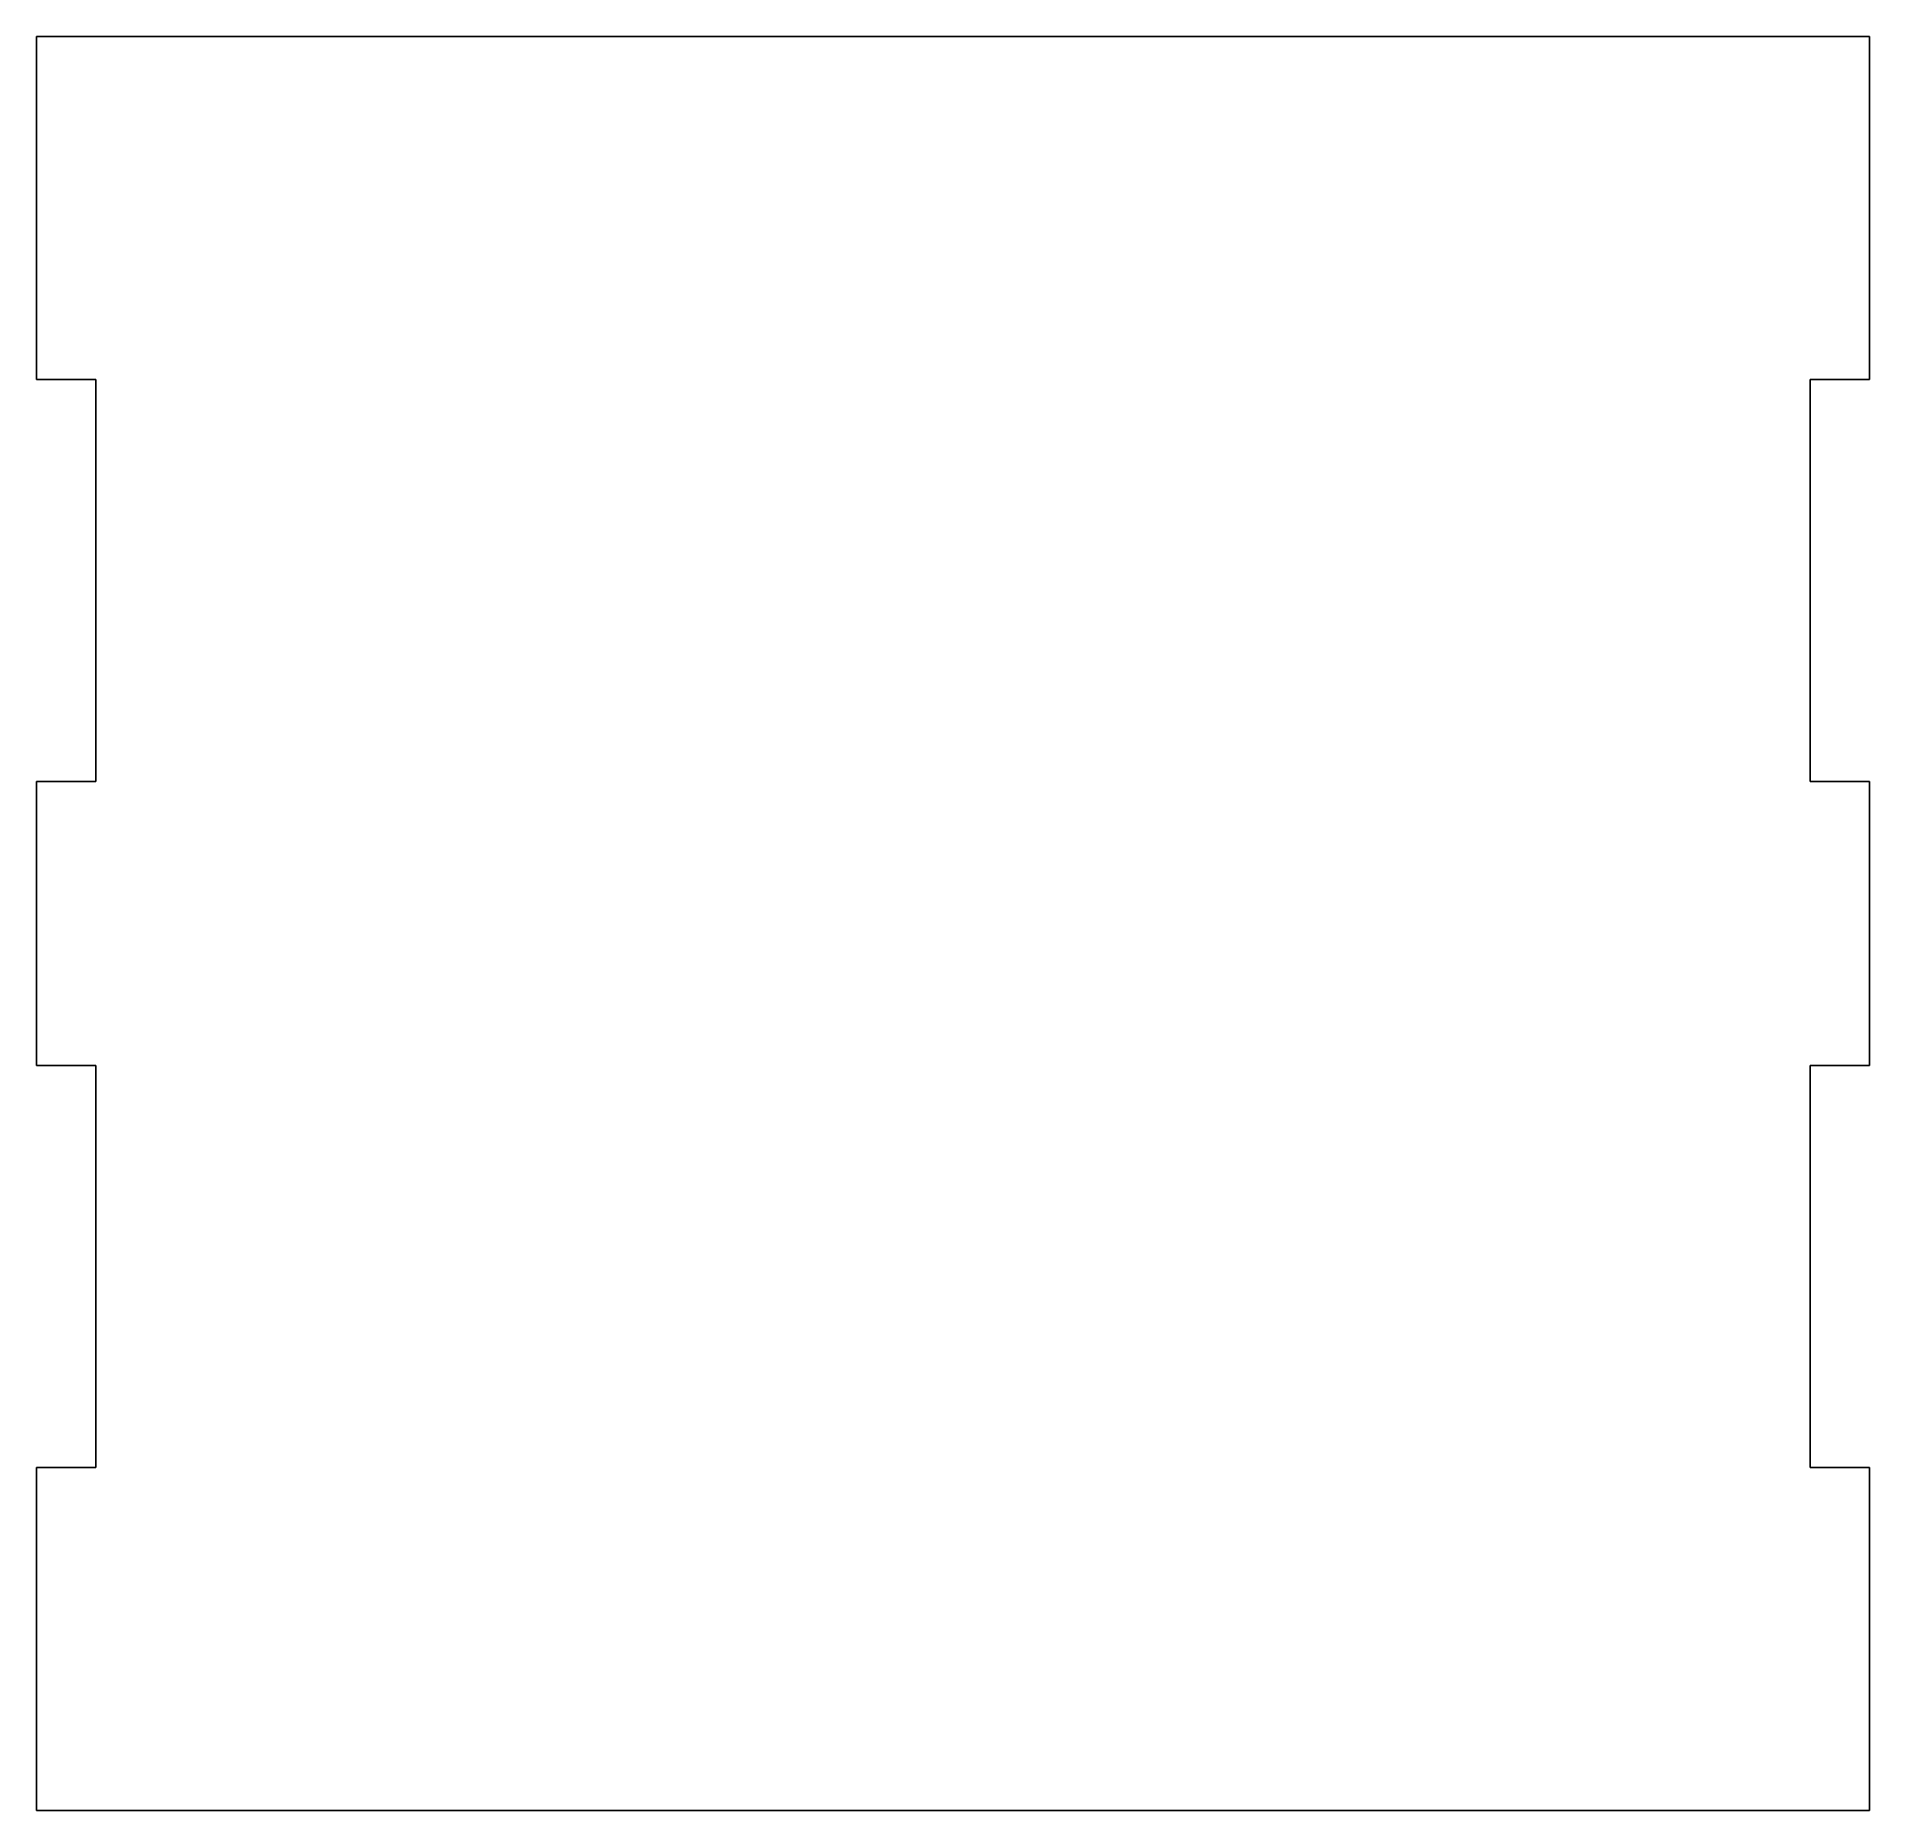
# Model space of a CAD drawing. Extents: x -1.94 to 1.94, y -1.88 to 1.88.
import ezdxf

# ---------------------------------------------------------------- set-up
doc = ezdxf.new("R2010")
doc.units = 0
doc.header["$MEASUREMENT"] = 0
doc.layers.add('MODELSKETCH_VISIBLE', color=7, linetype='CONTINUOUS')

msp = doc.modelspace()

# ---------------------------------------------------------------- linework, layer by layer
at = {"layer": 'MODELSKETCH_VISIBLE'}
for p, q in [((-1.9375, 1.15), (-1.9375, 1.875)), ((-1.9375, 1.15), (-1.9375, 1.875)), ((-1.9375, 1.15), (-1.9375, 1.875)), ((-1.9375, 1.15), (-1.9375, 1.875)), ((-1.9375, 1.15), (-1.9375, 1.875)), ((-1.9375, 1.15), (-1.9375, 1.875)), ((-1.9375, 1.15), (-1.9375, 1.875)), ((-1.9375, 1.15), (-1.9375, 1.875)), ((-1.9375, 1.15), (-1.9375, 1.875)), ((-1.9375, 1.15), (-1.9375, 1.875)), ((-1.9375, 1.15), (-1.9375, 1.875)), ((-1.9375, 1.15), (-1.9375, 1.875)), ((-1.9375, 1.15), (-1.9375, 1.875)), ((-1.9375, 1.15), (-1.9375, 1.875)), ((-1.9375, 1.15), (-1.9375, 1.875)), ((-1.9375, 1.15), (-1.9375, 1.875)), ((-1.9375, 1.15), (-1.9375, 1.875)), ((-1.9375, 1.15), (-1.9375, 1.875)), ((-1.9375, 1.15), (-1.9375, 1.875)), ((-1.9375, 1.15), (-1.9375, 1.875)), ((-1.9375, 1.15), (-1.9375, 1.875)), ((-1.9375, 1.15), (-1.9375, 1.875)), ((-1.9375, 1.875), (-1.9375, 1.15)), ((-1.9375, 1.875), (-1.9375, 1.15)), ((-1.9375, 1.15), (-1.9375, 1.875)), ((-1.9375, 1.875), (-1.9375, 1.15)), ((1.9375, 1.875), (-1.9375, 1.875)), ((-1.9375, 1.875), (-1.9375, 1.15)), ((-1.9375, 1.875), (-1.9375, 1.15)), ((-1.9375, 1.875), (-1.9375, 1.15)), ((-1.9375, 1.15), (-1.9375, 1.875)), ((-1.9375, 1.875), (-1.9375, 1.15)), ((-1.9375, 1.15), (-1.9375, 1.875)), ((-1.9375, 1.15), (-1.9375, 1.875)), ((-1.9375, 1.875), (-1.9375, 1.15)), ((-1.9375, 1.875), (-1.9375, 1.15)), ((-1.9375, 1.875), (-1.9375, 1.15)), ((-1.9375, 1.875), (-1.9375, 1.15)), ((-1.9375, 1.875), (-1.9375, 1.15)), ((-1.9375, 1.15), (-1.9375, 1.875)), ((-1.9375, 1.15), (-1.9375, 1.875)), ((-1.9375, 1.875), (-1.9375, 1.15)), ((-1.9375, 1.875), (-1.9375, 1.15)), ((-1.9375, 1.875), (-1.9375, 1.15)), ((-1.9375, 1.875), (-1.9375, 1.15)), ((-1.9375, 1.15), (-1.9375, 1.875)), ((-1.9375, 1.875), (-1.9375, 1.15)), ((-1.9375, 1.875), (-1.9375, 1.15)), ((-1.9375, 1.875), (-1.9375, 1.15)), ((-1.9375, 1.15), (-1.9375, 1.875)), ((-1.9375, 1.875), (-1.9375, 1.15)), ((-1.9375, 1.875), (-1.9375, 1.15)), ((-1.9375, 1.875), (-1.9375, 1.15)), ((-1.9375, 1.875), (-1.9375, 1.15)), ((-1.9375, 1.875), (-1.9375, 1.15)), ((-1.9375, 1.875), (-1.9375, 1.15)), ((-1.9375, 1.875), (-1.9375, 1.15)), ((-1.9375, 1.875), (-1.9375, 1.15)), ((-1.9375, 1.875), (-1.9375, 1.15)), ((-1.9375, 1.875), (-1.9375, 1.15)), ((-1.9375, 1.875), (-1.9375, 1.15)), ((-1.9375, 1.875), (-1.9375, 1.15)), ((-1.9375, 1.875), (-1.9375, 1.15)), ((-1.9375, 1.15), (-1.9375, 1.875)), ((-1.9375, 1.15), (-1.9375, 1.875)), ((-1.9375, 1.875), (-1.9375, 1.15)), ((-1.9375, 1.875), (-1.9375, 1.15)), ((-1.9375, 1.875), (-1.9375, 1.15)), ((1.9375, 1.15), (1.9375, 1.875)), ((1.9375, 1.15), (1.9375, 1.875)), ((1.9375, 1.15), (1.9375, 1.875)), ((1.9375, 1.15), (1.9375, 1.875)), ((1.9375, 1.15), (1.9375, 1.875)), ((1.9375, 1.15), (1.9375, 1.875)), ((1.9375, 1.15), (1.9375, 1.875)), ((1.9375, 1.15), (1.9375, 1.875)), ((1.9375, 1.15), (1.9375, 1.875)), ((1.9375, 1.15), (1.9375, 1.875)), ((1.9375, 1.15), (1.9375, 1.875)), ((1.9375, 1.15), (1.9375, 1.875)), ((1.9375, 1.15), (1.9375, 1.875)), ((1.9375, 1.15), (1.9375, 1.875)), ((1.9375, 1.15), (1.9375, 1.875)), ((1.9375, 1.15), (1.9375, 1.875)), ((1.9375, 1.15), (1.9375, 1.875)), ((1.9375, 1.15), (1.9375, 1.875)), ((1.9375, 1.15), (1.9375, 1.875)), ((1.9375, 1.15), (1.9375, 1.875)), ((1.9375, 1.15), (1.9375, 1.875)), ((1.9375, 1.15), (1.9375, 1.875)), ((1.9375, 1.875), (1.9375, 1.15)), ((1.9375, 1.875), (1.9375, 1.15)), ((1.9375, 1.875), (1.9375, 1.15)), ((1.9375, 1.875), (1.9375, 1.15)), ((1.9375, 1.875), (1.9375, 1.15)), ((1.9375, 1.875), (1.9375, 1.15)), ((1.9375, 1.875), (1.9375, 1.15)), ((1.9375, 1.15), (1.9375, 1.875)), ((1.9375, 1.875), (1.9375, 1.15)), ((1.9375, 1.875), (1.9375, 1.15)), ((1.9375, 1.875), (1.9375, 1.15)), ((1.9375, 1.875), (1.9375, 1.15)), ((1.9375, 1.875), (1.9375, 1.15)), ((1.9375, 1.875), (1.9375, 1.15)), ((1.9375, 1.875), (1.9375, 1.15)), ((1.9375, 1.875), (1.9375, 1.15)), ((1.9375, 1.875), (1.9375, 1.15)), ((1.9375, 1.875), (1.9375, 1.15)), ((1.9375, 1.875), (1.9375, 1.15)), ((1.9375, 1.15), (1.9375, 1.875)), ((1.9375, 1.875), (1.9375, 1.15)), ((1.9375, 1.875), (1.9375, 1.15)), ((1.9375, 1.875), (1.9375, 1.15)), ((1.9375, 1.875), (1.9375, 1.15)), ((1.9375, 1.15), (1.9375, 1.875)), ((1.9375, 1.875), (1.9375, 1.15)), ((1.9375, 1.875), (1.9375, 1.15)), ((1.9375, 1.875), (1.9375, 1.15)), ((1.9375, 1.875), (1.9375, 1.15)), ((1.9375, 1.875), (1.9375, 1.15)), ((1.9375, 1.875), (1.9375, 1.15)), ((1.9375, 1.15), (1.9375, 1.875)), ((1.9375, 1.875), (1.9375, 1.15)), ((1.9375, 1.875), (1.9375, 1.15)), ((1.9375, 1.875), (1.9375, 1.15)), ((1.9375, 1.875), (1.9375, 1.15)), ((1.9375, 1.15), (1.9375, 1.875)), ((1.9375, 1.15), (1.9375, 1.875)), ((1.9375, 1.15), (1.9375, 1.875)), ((1.9375, 1.15), (1.9375, 1.875)), ((1.9375, 1.15), (1.9375, 1.875)), ((1.9375, 1.15), (1.9375, 1.875)), ((1.9375, 1.875), (1.9375, 1.15)), ((1.9375, 1.875), (1.9375, 1.15)), ((-1.9375, 1.15), (-1.8125, 1.15)), ((-1.9375, 1.15), (-1.8125, 1.15)), ((-1.9375, 1.15), (-1.8125, 1.15)), ((-1.9375, 1.15), (-1.8125, 1.15)), ((-1.9375, 1.15), (-1.8125, 1.15)), ((-1.9375, 1.15), (-1.8125, 1.15)), ((-1.9375, 1.15), (-1.8125, 1.15)), ((-1.9375, 1.15), (-1.8125, 1.15)), ((-1.9375, 1.15), (-1.8125, 1.15)), ((-1.9375, 1.15), (-1.8125, 1.15)), ((-1.9375, 1.15), (-1.8125, 1.15)), ((-1.9375, 1.15), (-1.8125, 1.15)), ((-1.9375, 1.15), (-1.8125, 1.15)), ((-1.9375, 1.15), (-1.8125, 1.15)), ((-1.9375, 1.15), (-1.8125, 1.15)), ((-1.9375, 1.15), (-1.8125, 1.15)), ((-1.9375, 1.15), (-1.8125, 1.15)), ((-1.9375, 1.15), (-1.8125, 1.15)), ((-1.9375, 1.15), (-1.8125, 1.15)), ((-1.9375, 1.15), (-1.8125, 1.15)), ((-1.9375, 1.15), (-1.8125, 1.15)), ((-1.9375, 1.15), (-1.8125, 1.15)), ((-1.9375, 1.15), (-1.8125, 1.15)), ((-1.9375, 1.15), (-1.8125, 1.15)), ((-1.9375, 1.15), (-1.8125, 1.15)), ((-1.9375, 1.15), (-1.8125, 1.15)), ((-1.9375, 1.15), (-1.8125, 1.15)), ((-1.9375, 1.15), (-1.8125, 1.15)), ((-1.9375, 1.15), (-1.8125, 1.15)), ((-1.9375, 1.15), (-1.8125, 1.15)), ((-1.9375, 1.15), (-1.8125, 1.15)), ((-1.9375, 1.15), (-1.8125, 1.15)), ((-1.9375, 1.15), (-1.8125, 1.15)), ((-1.8125, 1.15), (-1.8125, 0.3)), ((-1.8125, 1.15), (-1.8125, 0.3)), ((-1.8125, 1.15), (-1.8125, 0.3)), ((-1.8125, 1.15), (-1.8125, 0.3)), ((-1.8125, 1.15), (-1.8125, 0.3)), ((-1.8125, 1.15), (-1.8125, 0.3)), ((-1.8125, 1.15), (-1.8125, 0.3)), ((-1.8125, 1.15), (-1.8125, 0.3)), ((-1.8125, 1.15), (-1.8125, 0.3)), ((-1.8125, 1.15), (-1.8125, 0.3)), ((-1.8125, 1.15), (-1.8125, 0.3)), ((-1.8125, 1.15), (-1.8125, 0.3)), ((-1.8125, 1.15), (-1.8125, 0.3)), ((-1.8125, 1.15), (-1.8125, 0.3)), ((-1.8125, 1.15), (-1.8125, 0.3)), ((-1.8125, 1.15), (-1.8125, 0.3)), ((-1.8125, 1.15), (-1.8125, 0.3)), ((-1.8125, 1.15), (-1.8125, 0.3)), ((-1.8125, 1.15), (-1.8125, 0.3)), ((-1.8125, 1.15), (-1.8125, 0.3)), ((-1.8125, 1.15), (-1.8125, 0.3)), ((-1.8125, 1.15), (-1.8125, 0.3)), ((-1.8125, 1.15), (-1.8125, 0.3)), ((-1.8125, 1.15), (-1.8125, 0.3)), ((-1.8125, 1.15), (-1.8125, 0.3)), ((-1.8125, 1.15), (-1.8125, 0.3)), ((-1.8125, 1.15), (-1.8125, 0.3)), ((-1.8125, 1.15), (-1.8125, 0.3)), ((-1.8125, 1.15), (-1.8125, 0.3)), ((-1.8125, 1.15), (-1.8125, 0.3)), ((-1.8125, 1.15), (-1.8125, 0.3)), ((-1.8125, 1.15), (-1.8125, 0.3)), ((-1.8125, 1.15), (-1.8125, 0.3)), ((-1.8125, 1.15), (-1.8125, 0.3)), ((-1.8125, 1.15), (-1.8125, 0.3)), ((-1.8125, 1.15), (-1.8125, 0.3)), ((-1.8125, 1.15), (-1.8125, 0.3)), ((-1.8125, 1.15), (-1.8125, 0.3)), ((-1.8125, 1.15), (-1.8125, 0.3)), ((-1.8125, 1.15), (-1.8125, 0.3)), ((1.9375, 1.15), (1.8125, 1.15)), ((1.8125, 1.15), (1.8125, 0.3)), ((1.9375, 1.15), (1.8125, 1.15)), ((1.8125, 1.15), (1.8125, 0.3)), ((1.9375, 1.15), (1.8125, 1.15)), ((1.8125, 1.15), (1.8125, 0.3)), ((1.8125, 1.15), (1.8125, 0.3)), ((1.8125, 1.15), (1.8125, 0.3)), ((1.9375, 1.15), (1.8125, 1.15)), ((1.8125, 1.15), (1.8125, 0.3)), ((1.8125, 1.15), (1.8125, 0.3)), ((1.8125, 1.15), (1.8125, 0.3)), ((1.8125, 1.15), (1.8125, 0.3)), ((1.9375, 1.15), (1.8125, 1.15)), ((1.8125, 1.15), (1.8125, 0.3)), ((1.8125, 1.15), (1.8125, 0.3)), ((1.8125, 1.15), (1.8125, 0.3)), ((1.8125, 1.15), (1.8125, 0.3)), ((1.8125, 1.15), (1.8125, 0.3)), ((1.9375, 1.15), (1.8125, 1.15)), ((1.8125, 1.15), (1.8125, 0.3)), ((1.9375, 1.15), (1.8125, 1.15)), ((1.8125, 1.15), (1.8125, 0.3)), ((1.8125, 1.15), (1.8125, 0.3)), ((1.8125, 1.15), (1.8125, 0.3)), ((1.8125, 1.15), (1.8125, 0.3)), ((1.8125, 1.15), (1.8125, 0.3)), ((1.8125, 1.15), (1.8125, 0.3)), ((1.8125, 1.15), (1.8125, 0.3)), ((1.8125, 1.15), (1.8125, 0.3)), ((1.9375, 1.15), (1.8125, 1.15)), ((1.9375, 1.15), (1.8125, 1.15)), ((1.9375, 1.15), (1.8125, 1.15)), ((1.9375, 1.15), (1.8125, 1.15)), ((1.9375, 1.15), (1.8125, 1.15)), ((1.9375, 1.15), (1.8125, 1.15)), ((1.9375, 1.15), (1.8125, 1.15)), ((1.9375, 1.15), (1.8125, 1.15)), ((1.9375, 1.15), (1.8125, 1.15)), ((1.9375, 1.15), (1.8125, 1.15)), ((1.9375, 1.15), (1.8125, 1.15)), ((1.9375, 1.15), (1.8125, 1.15)), ((1.9375, 1.15), (1.8125, 1.15)), ((1.9375, 1.15), (1.8125, 1.15)), ((1.9375, 1.15), (1.8125, 1.15)), ((1.9375, 1.15), (1.8125, 1.15)), ((1.9375, 1.15), (1.8125, 1.15)), ((1.8125, 1.15), (1.8125, 0.3)), ((1.8125, 1.15), (1.8125, 0.3)), ((1.8125, 1.15), (1.8125, 0.3)), ((1.8125, 1.15), (1.8125, 0.3)), ((1.8125, 1.15), (1.8125, 0.3)), ((1.8125, 1.15), (1.8125, 0.3)), ((1.8125, 1.15), (1.8125, 0.3)), ((1.8125, 1.15), (1.8125, 0.3)), ((1.8125, 1.15), (1.8125, 0.3)), ((1.8125, 1.15), (1.8125, 0.3)), ((1.8125, 1.15), (1.8125, 0.3)), ((1.9375, 1.15), (1.8125, 1.15)), ((1.8125, 1.15), (1.8125, 0.3)), ((1.9375, 1.15), (1.8125, 1.15)), ((1.8125, 1.15), (1.8125, 0.3)), ((1.9375, 1.15), (1.8125, 1.15)), ((1.9375, 1.15), (1.8125, 1.15)), ((1.9375, 1.15), (1.8125, 1.15)), ((1.8125, 1.15), (1.8125, 0.3)), ((1.9375, 1.15), (1.8125, 1.15)), ((1.9375, 1.15), (1.8125, 1.15)), ((1.9375, 1.15), (1.8125, 1.15)), ((1.9375, 1.15), (1.8125, 1.15)), ((1.8125, 1.15), (1.8125, 0.3)), ((1.8125, 1.15), (1.8125, 0.3)), ((1.9375, 1.15), (1.8125, 1.15)), ((1.8125, 1.15), (1.8125, 0.3)), ((-1.9375, 0.3), (-1.9375, -0.3)), ((-1.9375, 0.3), (-1.9375, -0.3)), ((-1.9375, -0.3), (-1.9375, 0.3)), ((-1.9375, -0.3), (-1.9375, 0.3)), ((-1.9375, 0.3), (-1.9375, -0.3)), ((-1.9375, -0.3), (-1.9375, 0.3)), ((-1.9375, 0.3), (-1.9375, -0.3)), ((-1.9375, -0.3), (-1.9375, 0.3)), ((-1.9375, 0.3), (-1.9375, -0.3)), ((-1.9375, -0.3), (-1.9375, 0.3)), ((-1.9375, 0.3), (-1.9375, -0.3)), ((-1.9375, -0.3), (-1.9375, 0.3)), ((-1.9375, -0.3), (-1.9375, 0.3)), ((-1.8125, 0.3), (-1.9375, 0.3)), ((-1.8125, 0.3), (-1.9375, 0.3)), ((-1.8125, 0.3), (-1.9375, 0.3)), ((-1.8125, 0.3), (-1.9375, 0.3)), ((-1.8125, 0.3), (-1.9375, 0.3)), ((-1.8125, 0.3), (-1.9375, 0.3)), ((-1.9375, -0.3), (-1.9375, 0.3)), ((-1.9375, 0.3), (-1.9375, -0.3)), ((-1.8125, 0.3), (-1.9375, 0.3)), ((-1.9375, -0.3), (-1.9375, 0.3)), ((-1.8125, 0.3), (-1.9375, 0.3)), ((-1.9375, 0.3), (-1.9375, -0.3)), ((-1.9375, -0.3), (-1.9375, 0.3)), ((-1.9375, 0.3), (-1.9375, -0.3)), ((-1.8125, 0.3), (-1.9375, 0.3)), ((-1.9375, 0.3), (-1.9375, -0.3)), ((-1.8125, 0.3), (-1.9375, 0.3)), ((-1.9375, 0.3), (-1.9375, -0.3)), ((-1.9375, -0.3), (-1.9375, 0.3)), ((-1.8125, 0.3), (-1.9375, 0.3)), ((-1.8125, 0.3), (-1.9375, 0.3)), ((-1.9375, 0.3), (-1.9375, -0.3)), ((-1.9375, -0.3), (-1.9375, 0.3)), ((-1.9375, 0.3), (-1.9375, -0.3)), ((-1.8125, 0.3), (-1.9375, 0.3)), ((-1.9375, 0.3), (-1.9375, -0.3)), ((-1.9375, 0.3), (-1.9375, -0.3)), ((-1.8125, 0.3), (-1.9375, 0.3)), ((-1.9375, -0.3), (-1.9375, 0.3)), ((-1.8125, 0.3), (-1.9375, 0.3)), ((-1.9375, 0.3), (-1.9375, -0.3)), ((-1.9375, -0.3), (-1.9375, 0.3)), ((-1.8125, 0.3), (-1.9375, 0.3)), ((-1.9375, 0.3), (-1.9375, -0.3)), ((-1.9375, -0.3), (-1.9375, 0.3)), ((-1.8125, 0.3), (-1.9375, 0.3)), ((-1.9375, -0.3), (-1.9375, 0.3)), ((-1.9375, 0.3), (-1.9375, -0.3)), ((-1.8125, 0.3), (-1.9375, 0.3)), ((-1.9375, -0.3), (-1.9375, 0.3)), ((-1.8125, 0.3), (-1.9375, 0.3)), ((-1.9375, 0.3), (-1.9375, -0.3)), ((-1.9375, -0.3), (-1.9375, 0.3)), ((-1.8125, 0.3), (-1.9375, 0.3)), ((-1.9375, 0.3), (-1.9375, -0.3)), ((-1.8125, 0.3), (-1.9375, 0.3)), ((-1.8125, 0.3), (-1.9375, 0.3)), ((-1.9375, -0.3), (-1.9375, 0.3)), ((-1.9375, 0.3), (-1.9375, -0.3)), ((-1.9375, -0.3), (-1.9375, 0.3)), ((-1.8125, 0.3), (-1.9375, 0.3)), ((-1.8125, 0.3), (-1.9375, 0.3)), ((-1.9375, -0.3), (-1.9375, 0.3)), ((-1.9375, 0.3), (-1.9375, -0.3)), ((-1.8125, 0.3), (-1.9375, 0.3)), ((-1.9375, -0.3), (-1.9375, 0.3)), ((-1.8125, 0.3), (-1.9375, 0.3)), ((-1.9375, 0.3), (-1.9375, -0.3)), ((-1.9375, 0.3), (-1.9375, -0.3)), ((-1.8125, 0.3), (-1.9375, 0.3)), ((-1.9375, -0.3), (-1.9375, 0.3)), ((-1.9375, -0.3), (-1.9375, 0.3)), ((-1.8125, 0.3), (-1.9375, 0.3)), ((-1.9375, -0.3), (-1.9375, 0.3)), ((-1.9375, 0.3), (-1.9375, -0.3)), ((-1.9375, 0.3), (-1.9375, -0.3)), ((-1.8125, 0.3), (-1.9375, 0.3)), ((-1.9375, 0.3), (-1.9375, -0.3)), ((-1.8125, 0.3), (-1.9375, 0.3)), ((-1.9375, 0.3), (-1.9375, -0.3)), ((-1.8125, 0.3), (-1.9375, 0.3)), ((-1.9375, 0.3), (-1.9375, -0.3)), ((-1.9375, -0.3), (-1.9375, 0.3)), ((-1.8125, 0.3), (-1.9375, 0.3)), ((-1.9375, -0.3), (-1.9375, 0.3)), ((-1.9375, 0.3), (-1.9375, -0.3)), ((-1.9375, 0.3), (-1.9375, -0.3)), ((-1.9375, -0.3), (-1.9375, 0.3)), ((-1.9375, -0.3), (-1.9375, 0.3)), ((-1.9375, 0.3), (-1.9375, -0.3)), ((-1.9375, 0.3), (-1.9375, -0.3)), ((-1.9375, -0.3), (-1.9375, 0.3)), ((1.8125, 0.3), (1.9375, 0.3)), ((1.8125, 0.3), (1.9375, 0.3)), ((1.8125, 0.3), (1.9375, 0.3)), ((1.8125, 0.3), (1.9375, 0.3)), ((1.8125, 0.3), (1.9375, 0.3)), ((1.8125, 0.3), (1.9375, 0.3)), ((1.8125, 0.3), (1.9375, 0.3)), ((1.8125, 0.3), (1.9375, 0.3)), ((1.8125, 0.3), (1.9375, 0.3)), ((1.8125, 0.3), (1.9375, 0.3)), ((1.8125, 0.3), (1.9375, 0.3)), ((1.8125, 0.3), (1.9375, 0.3)), ((1.8125, 0.3), (1.9375, 0.3)), ((1.8125, 0.3), (1.9375, 0.3)), ((1.8125, 0.3), (1.9375, 0.3)), ((1.8125, 0.3), (1.9375, 0.3)), ((1.8125, 0.3), (1.9375, 0.3)), ((1.8125, 0.3), (1.9375, 0.3)), ((1.8125, 0.3), (1.9375, 0.3)), ((1.8125, 0.3), (1.9375, 0.3)), ((1.8125, 0.3), (1.9375, 0.3)), ((1.8125, 0.3), (1.9375, 0.3)), ((1.8125, 0.3), (1.9375, 0.3)), ((1.8125, 0.3), (1.9375, 0.3)), ((1.8125, 0.3), (1.9375, 0.3)), ((1.8125, 0.3), (1.9375, 0.3)), ((1.8125, 0.3), (1.9375, 0.3)), ((1.8125, 0.3), (1.9375, 0.3)), ((1.8125, 0.3), (1.9375, 0.3)), ((1.8125, 0.3), (1.9375, 0.3)), ((1.8125, 0.3), (1.9375, 0.3)), ((1.8125, 0.3), (1.9375, 0.3)), ((1.9375, 0.3), (1.9375, -0.3)), ((1.9375, -0.3), (1.9375, 0.3)), ((1.9375, 0.3), (1.9375, -0.3)), ((1.9375, -0.3), (1.9375, 0.3)), ((1.9375, -0.3), (1.9375, 0.3)), ((1.9375, 0.3), (1.9375, -0.3)), ((1.9375, -0.3), (1.9375, 0.3)), ((1.9375, 0.3), (1.9375, -0.3)), ((1.9375, -0.3), (1.9375, 0.3)), ((1.9375, 0.3), (1.9375, -0.3)), ((1.9375, -0.3), (1.9375, 0.3)), ((1.9375, -0.3), (1.9375, 0.3)), ((1.9375, -0.3), (1.9375, 0.3)), ((1.9375, 0.3), (1.9375, -0.3)), ((1.9375, 0.3), (1.9375, -0.3)), ((1.9375, 0.3), (1.9375, -0.3)), ((1.9375, 0.3), (1.9375, -0.3)), ((1.9375, -0.3), (1.9375, 0.3)), ((1.9375, 0.3), (1.9375, -0.3)), ((1.9375, -0.3), (1.9375, 0.3)), ((1.9375, 0.3), (1.9375, -0.3)), ((1.9375, -0.3), (1.9375, 0.3)), ((1.9375, 0.3), (1.9375, -0.3)), ((1.9375, 0.3), (1.9375, -0.3)), ((1.9375, -0.3), (1.9375, 0.3)), ((1.9375, 0.3), (1.9375, -0.3)), ((1.9375, 0.3), (1.9375, -0.3)), ((1.9375, -0.3), (1.9375, 0.3)), ((1.9375, -0.3), (1.9375, 0.3)), ((1.9375, 0.3), (1.9375, -0.3)), ((1.9375, -0.3), (1.9375, 0.3)), ((1.9375, 0.3), (1.9375, -0.3)), ((1.9375, -0.3), (1.9375, 0.3)), ((1.9375, 0.3), (1.9375, -0.3)), ((1.9375, 0.3), (1.9375, -0.3)), ((1.9375, -0.3), (1.9375, 0.3)), ((1.9375, 0.3), (1.9375, -0.3)), ((1.9375, -0.3), (1.9375, 0.3)), ((1.9375, 0.3), (1.9375, -0.3)), ((1.9375, -0.3), (1.9375, 0.3)), ((1.9375, -0.3), (1.9375, 0.3)), ((1.9375, 0.3), (1.9375, -0.3)), ((1.9375, -0.3), (1.9375, 0.3)), ((1.9375, 0.3), (1.9375, -0.3)), ((1.9375, -0.3), (1.9375, 0.3)), ((1.9375, 0.3), (1.9375, -0.3)), ((1.9375, -0.3), (1.9375, 0.3)), ((1.9375, 0.3), (1.9375, -0.3)), ((1.9375, -0.3), (1.9375, 0.3)), ((1.9375, -0.3), (1.9375, 0.3)), ((1.9375, -0.3), (1.9375, 0.3)), ((1.9375, 0.3), (1.9375, -0.3)), ((1.9375, -0.3), (1.9375, 0.3)), ((1.9375, 0.3), (1.9375, -0.3)), ((1.9375, -0.3), (1.9375, 0.3)), ((1.9375, -0.3), (1.9375, 0.3)), ((1.9375, 0.3), (1.9375, -0.3)), ((1.9375, 0.3), (1.9375, -0.3)), ((1.9375, -0.3), (1.9375, 0.3)), ((1.9375, 0.3), (1.9375, -0.3)), ((1.9375, -0.3), (1.9375, 0.3)), ((1.9375, 0.3), (1.9375, -0.3)), ((1.9375, 0.3), (1.9375, -0.3)), ((1.9375, -0.3), (1.9375, 0.3)), ((-1.9375, -0.3), (-1.9375, 0)), ((-1.9375, -0.3), (-1.9375, 0)), ((-1.8125, -0.3), (-1.9375, -0.3)), ((-1.8125, -0.3), (-1.9375, -0.3)), ((-1.8125, -0.3), (-1.9375, -0.3)), ((-1.8125, -0.3), (-1.9375, -0.3)), ((-1.8125, -0.3), (-1.9375, -0.3)), ((-1.8125, -0.3), (-1.9375, -0.3)), ((-1.8125, -0.3), (-1.9375, -0.3)), ((-1.8125, -0.3), (-1.9375, -0.3)), ((-1.8125, -0.3), (-1.9375, -0.3)), ((-1.8125, -0.3), (-1.9375, -0.3)), ((-1.8125, -0.3), (-1.9375, -0.3)), ((-1.8125, -0.3), (-1.9375, -0.3)), ((-1.8125, -0.3), (-1.9375, -0.3)), ((-1.8125, -0.3), (-1.9375, -0.3)), ((-1.8125, -0.3), (-1.9375, -0.3)), ((-1.8125, -0.3), (-1.9375, -0.3)), ((-1.8125, -0.3), (-1.9375, -0.3)), ((-1.8125, -0.3), (-1.9375, -0.3)), ((-1.8125, -0.3), (-1.9375, -0.3)), ((-1.8125, -0.3), (-1.9375, -0.3)), ((-1.8125, -0.3), (-1.9375, -0.3)), ((-1.8125, -0.3), (-1.9375, -0.3)), ((-1.8125, -0.3), (-1.9375, -0.3)), ((-1.8125, -0.3), (-1.9375, -0.3)), ((-1.8125, -0.3), (-1.9375, -0.3)), ((-1.8125, -0.3), (-1.9375, -0.3)), ((-1.8125, -0.3), (-1.9375, -0.3)), ((-1.8125, -0.3), (-1.9375, -0.3)), ((-1.8125, -0.3), (-1.9375, -0.3)), ((-1.8125, -0.3), (-1.9375, -0.3)), ((-1.8125, -0.3), (-1.9375, -0.3)), ((-1.8125, -0.3), (-1.9375, -0.3)), ((-1.8125, -1.15), (-1.8125, -0.3)), ((-1.8125, -1.15), (-1.8125, -0.3)), ((-1.8125, -1.15), (-1.8125, -0.3)), ((-1.8125, -1.15), (-1.8125, -0.3)), ((-1.8125, -1.15), (-1.8125, -0.3)), ((-1.8125, -1.15), (-1.8125, -0.3)), ((-1.8125, -1.15), (-1.8125, -0.3)), ((-1.8125, -1.15), (-1.8125, -0.3)), ((-1.8125, -1.15), (-1.8125, -0.3)), ((-1.8125, -1.15), (-1.8125, -0.3)), ((-1.8125, -1.15), (-1.8125, -0.3)), ((-1.8125, -1.15), (-1.8125, -0.3)), ((-1.8125, -1.15), (-1.8125, -0.3)), ((-1.8125, -1.15), (-1.8125, -0.3)), ((-1.8125, -1.15), (-1.8125, -0.3)), ((-1.8125, -1.15), (-1.8125, -0.3)), ((-1.8125, -1.15), (-1.8125, -0.3)), ((-1.8125, -1.15), (-1.8125, -0.3)), ((-1.8125, -1.15), (-1.8125, -0.3)), ((-1.8125, -1.15), (-1.8125, -0.3)), ((-1.8125, -1.15), (-1.8125, -0.3)), ((-1.8125, -1.15), (-1.8125, -0.3)), ((-1.8125, -1.15), (-1.8125, -0.3)), ((-1.8125, -1.15), (-1.8125, -0.3)), ((-1.8125, -1.15), (-1.8125, -0.3)), ((-1.8125, -1.15), (-1.8125, -0.3)), ((-1.8125, -1.15), (-1.8125, -0.3)), ((-1.8125, -1.15), (-1.8125, -0.3)), ((-1.8125, -1.15), (-1.8125, -0.3)), ((-1.8125, -1.15), (-1.8125, -0.3)), ((-1.8125, -1.15), (-1.8125, -0.3)), ((-1.8125, -1.15), (-1.8125, -0.3)), ((-1.8125, -1.15), (-1.8125, -0.3)), ((-1.8125, -1.15), (-1.8125, -0.3)), ((-1.8125, -1.15), (-1.8125, -0.3)), ((-1.8125, -1.15), (-1.8125, -0.3)), ((-1.8125, -1.15), (-1.8125, -0.3)), ((-1.8125, -1.15), (-1.8125, -0.3)), ((-1.8125, -1.15), (-1.8125, -0.3)), ((-1.8125, -1.15), (-1.8125, -0.3)), ((1.8125, -0.3), (1.9375, -0.3)), ((1.8125, -1.15), (1.8125, -0.3)), ((1.8125, -1.15), (1.8125, -0.3)), ((1.8125, -0.3), (1.9375, -0.3)), ((1.8125, -0.3), (1.9375, -0.3)), ((1.8125, -1.15), (1.8125, -0.3)), ((1.8125, -0.3), (1.9375, -0.3)), ((1.8125, -1.15), (1.8125, -0.3)), ((1.8125, -1.15), (1.8125, -0.3)), ((1.8125, -1.15), (1.8125, -0.3)), ((1.8125, -0.3), (1.9375, -0.3)), ((1.8125, -1.15), (1.8125, -0.3)), ((1.8125, -1.15), (1.8125, -0.3)), ((1.8125, -0.3), (1.9375, -0.3)), ((1.8125, -1.15), (1.8125, -0.3)), ((1.8125, -1.15), (1.8125, -0.3)), ((1.8125, -1.15), (1.8125, -0.3)), ((1.8125, -1.15), (1.8125, -0.3)), ((1.8125, -1.15), (1.8125, -0.3)), ((1.8125, -0.3), (1.9375, -0.3)), ((1.8125, -1.15), (1.8125, -0.3)), ((1.8125, -0.3), (1.9375, -0.3)), ((1.8125, -0.3), (1.9375, -0.3)), ((1.8125, -0.3), (1.9375, -0.3)), ((1.8125, -0.3), (1.9375, -0.3)), ((1.8125, -0.3), (1.9375, -0.3)), ((1.8125, -0.3), (1.9375, -0.3)), ((1.8125, -0.3), (1.9375, -0.3)), ((1.8125, -0.3), (1.9375, -0.3)), ((1.8125, -0.3), (1.9375, -0.3)), ((1.8125, -0.3), (1.9375, -0.3)), ((1.8125, -0.3), (1.9375, -0.3)), ((1.8125, -0.3), (1.9375, -0.3)), ((1.8125, -0.3), (1.9375, -0.3)), ((1.8125, -0.3), (1.9375, -0.3)), ((1.8125, -0.3), (1.9375, -0.3)), ((1.8125, -0.3), (1.9375, -0.3)), ((1.8125, -1.15), (1.8125, -0.3)), ((1.8125, -1.15), (1.8125, -0.3)), ((1.8125, -1.15), (1.8125, -0.3)), ((1.8125, -1.15), (1.8125, -0.3)), ((1.8125, -1.15), (1.8125, -0.3)), ((1.8125, -1.15), (1.8125, -0.3)), ((1.8125, -1.15), (1.8125, -0.3)), ((1.8125, -1.15), (1.8125, -0.3)), ((1.8125, -1.15), (1.8125, -0.3)), ((1.8125, -1.15), (1.8125, -0.3)), ((1.8125, -1.15), (1.8125, -0.3)), ((1.8125, -1.15), (1.8125, -0.3)), ((1.8125, -1.15), (1.8125, -0.3)), ((1.8125, -1.15), (1.8125, -0.3)), ((1.8125, -1.15), (1.8125, -0.3)), ((1.8125, -1.15), (1.8125, -0.3)), ((1.8125, -1.15), (1.8125, -0.3)), ((1.8125, -1.15), (1.8125, -0.3)), ((1.8125, -1.15), (1.8125, -0.3)), ((1.8125, -0.3), (1.9375, -0.3)), ((1.8125, -0.3), (1.9375, -0.3)), ((1.8125, -0.3), (1.9375, -0.3)), ((1.8125, -1.15), (1.8125, -0.3)), ((1.8125, -0.3), (1.9375, -0.3)), ((1.8125, -0.3), (1.9375, -0.3)), ((1.8125, -1.15), (1.8125, -0.3)), ((1.8125, -0.3), (1.9375, -0.3)), ((1.8125, -1.15), (1.8125, -0.3)), ((1.8125, -0.3), (1.9375, -0.3)), ((1.8125, -0.3), (1.9375, -0.3)), ((1.8125, -1.15), (1.8125, -0.3)), ((1.8125, -1.15), (1.8125, -0.3)), ((1.8125, -1.15), (1.8125, -0.3)), ((1.8125, -0.3), (1.9375, -0.3)), ((1.8125, -1.15), (1.8125, -0.3)), ((-1.9375, -1.15), (-1.9375, -1.875)), ((-1.9375, -1.15), (-1.9375, -1.875)), ((-1.9375, -1.15), (-1.9375, -1.875)), ((-1.9375, -1.15), (-1.9375, -1.875)), ((-1.9375, -1.15), (-1.9375, -1.875)), ((-1.9375, -1.15), (-1.9375, -1.875)), ((-1.9375, -1.15), (-1.9375, -1.875)), ((-1.9375, -1.15), (-1.9375, -1.875)), ((-1.9375, -1.15), (-1.9375, -1.875)), ((-1.9375, -1.15), (-1.9375, -1.875)), ((-1.9375, -1.15), (-1.9375, -1.875)), ((-1.9375, -1.15), (-1.9375, -1.875)), ((-1.9375, -1.15), (-1.9375, -1.875)), ((-1.9375, -1.15), (-1.9375, -1.875)), ((-1.9375, -1.15), (-1.9375, -1.875)), ((-1.9375, -1.15), (-1.9375, -1.875)), ((-1.9375, -1.15), (-1.9375, -1.875)), ((-1.9375, -1.15), (-1.9375, -1.875)), ((-1.9375, -1.15), (-1.9375, -1.875)), ((-1.9375, -1.15), (-1.9375, -1.875)), ((-1.9375, -1.15), (-1.9375, -1.875)), ((-1.9375, -1.15), (-1.9375, -1.875)), ((-1.9375, -1.15), (-1.9375, -1.875)), ((-1.9375, -1.875), (-1.9375, -1.15)), ((-1.9375, -1.875), (-1.9375, -1.15)), ((-1.9375, -1.15), (-1.9375, -1.875)), ((-1.9375, -1.875), (-1.9375, -1.15)), ((-1.9375, -1.875), (-1.9375, -1.15)), ((-1.9375, -1.875), (-1.9375, -1.15)), ((-1.9375, -1.875), (-1.9375, -1.15)), ((-1.9375, -1.875), (-1.9375, -1.15)), ((-1.9375, -1.875), (-1.9375, -1.15)), ((-1.9375, -1.875), (-1.9375, -1.15)), ((-1.9375, -1.875), (-1.9375, -1.15)), ((-1.9375, -1.15), (-1.9375, -1.875)), ((-1.9375, -1.875), (-1.9375, -1.15)), ((-1.9375, -1.875), (-1.9375, -1.15)), ((-1.9375, -1.875), (-1.9375, -1.15)), ((-1.9375, -1.15), (-1.9375, -1.875)), ((-1.9375, -1.875), (-1.9375, -1.15)), ((-1.9375, -1.15), (-1.9375, -1.875)), ((-1.9375, -1.875), (-1.9375, -1.15)), ((-1.9375, -1.875), (-1.9375, -1.15)), ((-1.9375, -1.875), (-1.9375, -1.15)), ((-1.9375, -1.875), (-1.9375, -1.15)), ((-1.9375, -1.875), (-1.9375, -1.15)), ((-1.9375, -1.15), (-1.9375, -1.875)), ((-1.9375, -1.875), (-1.9375, -1.15)), ((-1.9375, -1.875), (-1.9375, -1.15)), ((-1.9375, -1.875), (-1.9375, -1.15)), ((-1.9375, -1.15), (-1.8125, -1.15)), ((-1.9375, -1.15), (-1.8125, -1.15)), ((-1.9375, -1.15), (-1.8125, -1.15)), ((-1.9375, -1.15), (-1.8125, -1.15)), ((-1.9375, -1.15), (-1.8125, -1.15)), ((-1.9375, -1.15), (-1.8125, -1.15)), ((-1.9375, -1.875), (-1.9375, -1.15)), ((-1.9375, -1.15), (-1.8125, -1.15)), ((-1.9375, -1.875), (-1.9375, -1.15)), ((-1.9375, -1.15), (-1.8125, -1.15)), ((-1.9375, -1.15), (-1.8125, -1.15)), ((-1.9375, -1.875), (-1.9375, -1.15)), ((-1.9375, -1.15), (-1.8125, -1.15)), ((-1.9375, -1.15), (-1.8125, -1.15)), ((-1.9375, -1.875), (-1.9375, -1.15)), ((-1.9375, -1.15), (-1.8125, -1.15)), ((-1.9375, -1.15), (-1.8125, -1.15)), ((-1.9375, -1.875), (-1.9375, -1.15)), ((-1.9375, -1.15), (-1.8125, -1.15)), ((-1.9375, -1.15), (-1.8125, -1.15)), ((-1.9375, -1.15), (-1.8125, -1.15)), ((-1.9375, -1.15), (-1.9375, -1.875)), ((-1.9375, -1.875), (-1.9375, -1.15)), ((-1.9375, -1.15), (-1.8125, -1.15)), ((-1.9375, -1.15), (-1.8125, -1.15)), ((-1.9375, -1.875), (-1.9375, -1.15)), ((-1.9375, -1.15), (-1.8125, -1.15)), ((-1.9375, -1.15), (-1.8125, -1.15)), ((-1.9375, -1.15), (-1.9375, -1.875)), ((-1.9375, -1.15), (-1.9375, -1.875)), ((-1.9375, -1.15), (-1.8125, -1.15)), ((-1.9375, -1.15), (-1.8125, -1.15)), ((-1.9375, -1.875), (-1.9375, -1.15)), ((-1.9375, -1.15), (-1.8125, -1.15)), ((-1.9375, -1.15), (-1.8125, -1.15)), ((-1.9375, -1.15), (-1.8125, -1.15)), ((-1.9375, -1.15), (-1.9375, -1.875)), ((-1.9375, -1.15), (-1.8125, -1.15)), ((-1.9375, -1.15), (-1.9375, -1.875)), ((-1.9375, -1.15), (-1.8125, -1.15)), ((-1.9375, -1.15), (-1.8125, -1.15)), ((-1.9375, -1.875), (-1.9375, -1.15)), ((-1.9375, -1.15), (-1.8125, -1.15)), ((-1.9375, -1.15), (-1.8125, -1.15)), ((-1.9375, -1.875), (-1.9375, -1.15)), ((-1.9375, -1.15), (-1.8125, -1.15)), ((-1.9375, -1.15), (-1.8125, -1.15)), ((-1.9375, -1.15), (-1.8125, -1.15)), ((-1.9375, -1.875), (-1.9375, -1.15)), ((-1.9375, -1.15), (-1.8125, -1.15)), ((-1.9375, -1.875), (-1.9375, -1.15)), ((1.9375, -1.15), (1.8125, -1.15)), ((1.9375, -1.15), (1.8125, -1.15)), ((1.9375, -1.15), (1.8125, -1.15)), ((1.9375, -1.15), (1.8125, -1.15)), ((1.9375, -1.15), (1.8125, -1.15)), ((1.9375, -1.15), (1.8125, -1.15)), ((1.9375, -1.15), (1.8125, -1.15)), ((1.9375, -1.15), (1.8125, -1.15)), ((1.9375, -1.15), (1.8125, -1.15)), ((1.9375, -1.15), (1.8125, -1.15)), ((1.9375, -1.15), (1.8125, -1.15)), ((1.9375, -1.15), (1.8125, -1.15)), ((1.9375, -1.15), (1.8125, -1.15)), ((1.9375, -1.15), (1.8125, -1.15)), ((1.9375, -1.15), (1.8125, -1.15)), ((1.9375, -1.15), (1.8125, -1.15)), ((1.9375, -1.15), (1.8125, -1.15)), ((1.9375, -1.15), (1.8125, -1.15)), ((1.9375, -1.15), (1.8125, -1.15)), ((1.9375, -1.15), (1.8125, -1.15)), ((1.9375, -1.15), (1.8125, -1.15)), ((1.9375, -1.15), (1.8125, -1.15)), ((1.9375, -1.15), (1.8125, -1.15)), ((1.9375, -1.15), (1.8125, -1.15)), ((1.9375, -1.15), (1.8125, -1.15)), ((1.9375, -1.15), (1.8125, -1.15)), ((1.9375, -1.15), (1.8125, -1.15)), ((1.9375, -1.15), (1.8125, -1.15)), ((1.9375, -1.15), (1.8125, -1.15)), ((1.9375, -1.15), (1.8125, -1.15)), ((1.9375, -1.15), (1.8125, -1.15)), ((1.9375, -1.15), (1.8125, -1.15)), ((1.9375, -1.15), (1.8125, -1.15)), ((1.9375, -1.15), (1.8125, -1.15)), ((1.9375, -1.15), (1.9375, -1.875)), ((1.9375, -1.15), (1.9375, -1.875)), ((1.9375, -1.15), (1.9375, -1.875)), ((1.9375, -1.15), (1.9375, -1.875)), ((1.9375, -1.15), (1.9375, -1.875)), ((1.9375, -1.15), (1.9375, -1.875)), ((1.9375, -1.15), (1.9375, -1.875)), ((1.9375, -1.15), (1.9375, -1.875)), ((1.9375, -1.15), (1.9375, -1.875)), ((1.9375, -1.15), (1.9375, -1.875)), ((1.9375, -1.15), (1.9375, -1.875)), ((1.9375, -1.15), (1.9375, -1.875)), ((1.9375, -1.15), (1.9375, -1.875)), ((1.9375, -1.15), (1.9375, -1.875)), ((1.9375, -1.15), (1.9375, -1.875)), ((1.9375, -1.15), (1.9375, -1.875)), ((1.9375, -1.15), (1.9375, -1.875)), ((1.9375, -1.15), (1.9375, -1.875)), ((1.9375, -1.15), (1.9375, -1.875)), ((1.9375, -1.15), (1.9375, -1.875)), ((1.9375, -1.15), (1.9375, -1.875)), ((1.9375, -1.15), (1.9375, -1.875)), ((1.9375, -1.875), (1.9375, -1.15)), ((1.9375, -1.875), (1.9375, -1.15)), ((1.9375, -1.875), (1.9375, -1.15)), ((1.9375, -1.875), (1.9375, -1.15)), ((1.9375, -1.875), (1.9375, -1.15)), ((1.9375, -1.875), (1.9375, -1.15)), ((1.9375, -1.875), (1.9375, -1.15)), ((1.9375, -1.875), (1.9375, -1.15)), ((1.9375, -1.15), (1.9375, -1.875)), ((1.9375, -1.875), (1.9375, -1.15)), ((1.9375, -1.875), (1.9375, -1.15)), ((1.9375, -1.875), (1.9375, -1.15)), ((1.9375, -1.875), (1.9375, -1.15)), ((1.9375, -1.15), (1.9375, -1.875)), ((1.9375, -1.875), (1.9375, -1.15)), ((1.9375, -1.15), (1.9375, -1.875)), ((1.9375, -1.875), (1.9375, -1.15)), ((1.9375, -1.875), (1.9375, -1.15)), ((1.9375, -1.875), (1.9375, -1.15)), ((1.9375, -1.875), (1.9375, -1.15)), ((1.9375, -1.15), (1.9375, -1.875)), ((1.9375, -1.875), (1.9375, -1.15)), ((1.9375, -1.875), (1.9375, -1.15)), ((1.9375, -1.875), (1.9375, -1.15)), ((1.9375, -1.875), (1.9375, -1.15)), ((1.9375, -1.15), (1.9375, -1.875)), ((1.9375, -1.15), (1.9375, -1.875)), ((1.9375, -1.875), (1.9375, -1.15)), ((1.9375, -1.875), (1.9375, -1.15)), ((1.9375, -1.875), (1.9375, -1.15)), ((1.9375, -1.875), (1.9375, -1.15)), ((1.9375, -1.15), (1.9375, -1.875)), ((1.9375, -1.875), (1.9375, -1.15)), ((1.9375, -1.15), (1.9375, -1.875)), ((1.9375, -1.15), (1.9375, -1.875)), ((1.9375, -1.875), (1.9375, -1.15)), ((1.9375, -1.875), (1.9375, -1.15)), ((1.9375, -1.875), (1.9375, -1.15)), ((1.9375, -1.15), (1.9375, -1.875)), ((1.9375, -1.875), (1.9375, -1.15)), ((1.9375, -1.875), (1.9375, -1.15)), ((1.9375, -1.875), (1.9375, -1.15)), ((1.9375, -1.875), (1.9375, -1.15)), ((1.9375, -1.875), (1.9375, -1.15)), ((1.9375, -1.875), (-1.9375, -1.875))]:
    msp.add_line(p, q, dxfattribs=at)

doc.saveas('drawing.dxf')
